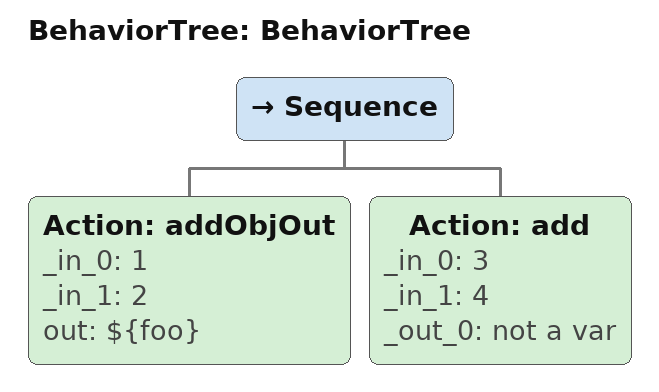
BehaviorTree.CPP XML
<?xml version="1.0"?>
<root main_tree_to_execute="BehaviorTree">
    <BehaviorTree ID="BehaviorTree">
        <Sequence>
            <Action ID="addObjOut" _in_0="1" _in_1="2" out="${foo}"/>
            <Action ID="add" _in_0="3" _in_1="4" _out_0="not a var"/>
        </Sequence>
    </BehaviorTree>
</root>
